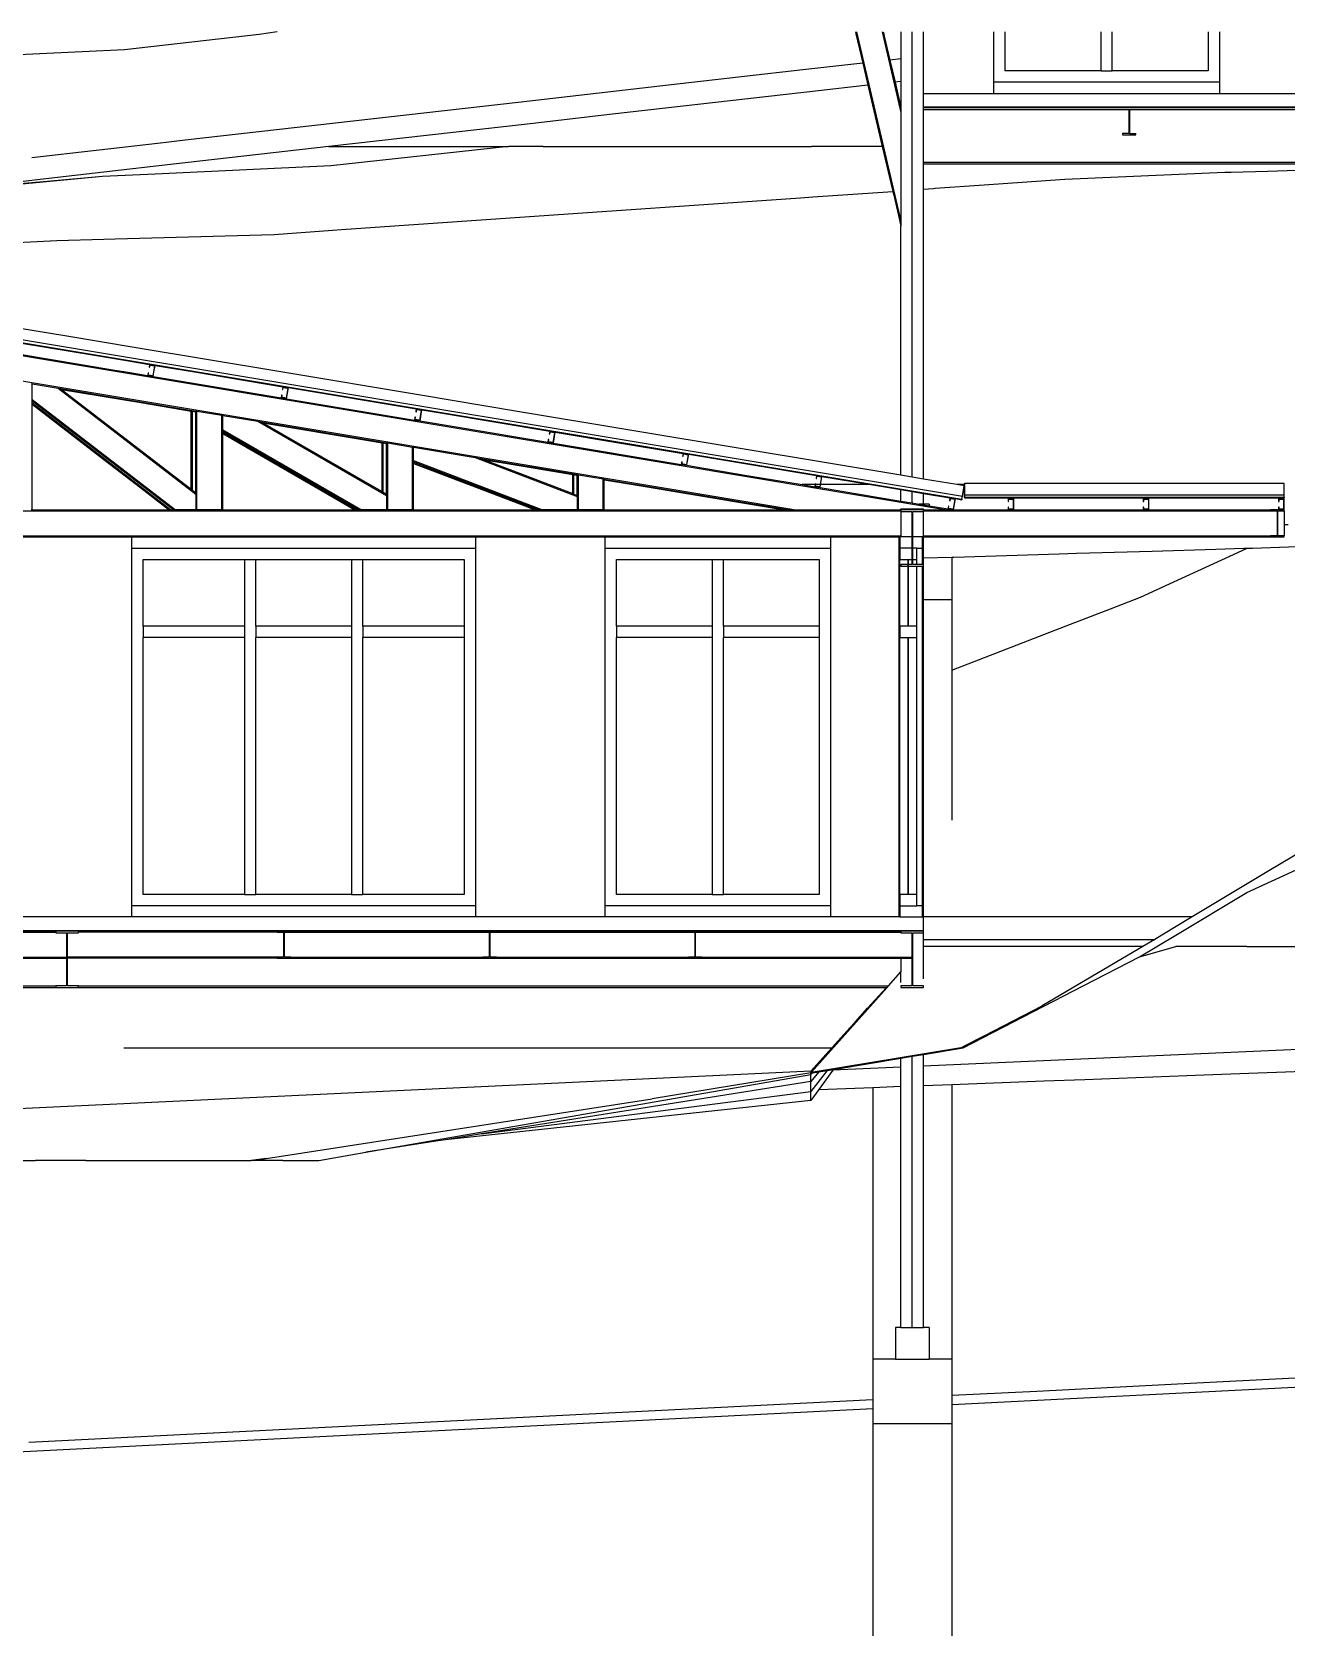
# Model space of a CAD drawing. Extents: x -31.2 to 31.2, y -10.6 to 11.8.
# Drawn here: x -2.03 to 9.1, y -2.4 to 11.76 of the extents above; entities that cross this region are included whole.
import ezdxf

# ---------------------------------------------------------------- set-up
doc = ezdxf.new("R2010")
doc.units = 0
doc.layers.get('0').update_dxf_attribs({"linetype": 'CONTINUOUS'})
doc.layers.add('SECTIONCUTEDGES', color=7, linetype='CONTINUOUS')

msp = doc.modelspace()

# ---------------------------------------------------------------- linework, layer by layer
for p, q in [((0.146, 11.757), (-0.012, 11.735)), ((5.278, 11.757), (5.282, 11.739)), ((5.288, 11.757), (5.682, 10.076)), ((5.514, 11.757), (5.682, 11.042)), ((5.524, 11.757), (5.529, 11.739)), ((5.682, 11.757), (5.682, 11.739)), ((5.782, 7.805), (5.782, 11.757)), ((5.882, 11.211), (5.882, 11.757)), ((6.507, 11.311), (6.507, 11.757)), ((6.607, 11.411), (6.607, 11.757)), ((7.457, 11.411), (7.457, 11.757)), ((7.557, 11.411), (7.557, 11.757)), ((8.407, 11.757), (8.407, 11.411)), ((8.507, 11.757), (8.507, 11.311)), ((-0.012, 11.735), (-1.207, 11.599)), ((5.282, 11.739), (5.343, 11.48)), ((5.529, 11.739), (5.533, 11.718)), ((5.533, 11.718), (5.583, 11.507)), ((5.682, 11.739), (5.682, 11.672)), ((5.682, 11.672), (5.682, 11.519)), ((-1.207, 11.599), (-2.512, 11.535)), ((5.343, 11.48), (4.839, 11.423)), ((5.343, 11.48), (5.389, 11.284)), ((5.682, 11.519), (5.583, 11.507)), ((5.583, 11.507), (5.629, 11.311)), ((5.682, 11.519), (5.682, 11.317)), ((4.839, 11.423), (3.695, 11.292)), ((7.457, 11.411), (6.607, 11.411)), ((7.457, 11.411), (7.557, 11.411)), ((8.407, 11.411), (7.557, 11.411)), ((3.695, 11.292), (2.286, 11.132)), ((4.949, 11.234), (3.122, 11.026)), ((5.36, 11.281), (4.949, 11.234)), ((5.389, 11.284), (5.36, 11.281)), ((5.389, 11.284), (5.516, 10.739)), ((5.682, 11.317), (5.629, 11.311)), ((5.629, 11.311), (5.682, 11.085)), ((5.682, 11.317), (5.682, 11.085)), ((5.682, 11.211), (5.682, 11.091)), ((5.682, 11.211), (5.682, 11.091)), ((5.882, 11.211), (6.507, 11.211)), ((5.882, 11.091), (5.882, 11.211)), ((8.507, 11.311), (6.507, 11.311)), ((6.507, 11.211), (6.507, 11.311)), ((6.507, 11.211), (8.507, 11.211)), ((8.507, 11.311), (8.507, 11.211)), ((8.507, 11.211), (9.657, 11.211)), ((2.286, 11.132), (-0.669, 10.795)), ((5.682, 11.091), (5.682, 11.085)), ((5.682, 11.091), (5.682, 11.085)), ((5.682, 11.085), (5.682, 11.042)), ((5.882, 11.091), (18.562, 11.091)), ((5.882, 11.085), (5.882, 11.091)), ((5.882, 11.069), (5.882, 11.085)), ((5.882, 11.085), (18.566, 11.085)), ((5.882, 10.601), (5.882, 11.069)), ((5.882, 11.069), (7.704, 11.069)), ((7.704, 11.069), (7.704, 10.855)), ((7.704, 11.069), (7.71, 11.069)), ((7.71, 11.069), (7.71, 10.855)), ((7.71, 11.069), (9.529, 11.069)), ((2.392, 10.942), (0.606, 10.739)), ((3.122, 11.026), (2.392, 10.942)), ((5.682, 11.042), (5.682, 10.076)), ((-0.89, 10.77), (-2.032, 10.64)), ((-0.84, 10.775), (-0.89, 10.77)), ((-0.79, 10.781), (-0.84, 10.775)), ((-0.669, 10.795), (-0.79, 10.781)), ((7.647, 10.855), (7.647, 10.845)), ((7.704, 10.855), (7.647, 10.855)), ((7.647, 10.845), (7.767, 10.845)), ((7.71, 10.855), (7.767, 10.855)), ((7.767, 10.845), (7.767, 10.855)), ((0.606, 10.739), (-0.903, 10.567)), ((0.606, 10.739), (2.199, 10.739)), ((2.199, 10.739), (0.623, 10.568)), ((2.506, 10.739), (2.199, 10.739)), ((2.506, 10.739), (4.889, 10.739)), ((5.236, 10.739), (4.889, 10.739)), ((5.516, 10.739), (5.236, 10.739)), ((5.516, 10.739), (5.609, 10.342)), ((-10.999, 10.48), (6.223, 7.61)), ((-0.903, 10.567), (-1.879, 10.456)), ((-0.936, 10.495), (-1.405, 10.473)), ((0.623, 10.568), (-0.936, 10.495)), ((5.882, 10.585), (5.882, 10.601)), ((5.882, 10.601), (18.965, 10.601)), ((5.882, 10.585), (5.966, 10.585)), ((5.882, 10.361), (5.882, 10.585)), ((5.966, 10.585), (5.972, 10.585)), ((5.972, 10.585), (6.417, 10.585)), ((6.417, 10.585), (8.58, 10.585)), ((7.136, 10.449), (8.555, 10.511)), ((8.555, 10.511), (8.566, 10.511)), ((8.566, 10.511), (8.612, 10.512)), ((8.58, 10.585), (8.61, 10.585)), ((8.61, 10.585), (8.839, 10.585)), ((8.612, 10.512), (8.934, 10.522)), ((8.839, 10.585), (10.054, 10.585)), ((8.934, 10.522), (9.198, 10.531)), ((-11.018, 10.366), (6.089, 7.515)), ((-1.405, 10.473), (-3.319, 10.292)), ((-1.879, 10.456), (-2.798, 10.351)), ((-1.861, 10.433), (-2.798, 10.351)), ((-1.405, 10.473), (-1.861, 10.433)), ((4.943, 10.296), (5.609, 10.342)), ((5.609, 10.342), (5.617, 10.308)), ((5.882, 10.361), (5.971, 10.368)), ((5.882, 10.333), (5.882, 10.361)), ((5.971, 10.368), (5.986, 10.369)), ((5.986, 10.369), (6.421, 10.399)), ((6.421, 10.399), (7.136, 10.449)), ((2.214, 10.106), (4.79, 10.285)), ((4.79, 10.285), (4.899, 10.293)), ((4.899, 10.293), (4.943, 10.296)), ((5.617, 10.308), (5.66, 10.127)), ((5.882, 10.156), (5.882, 10.333)), ((-11.054, 10.149), (4.748, 7.515)), ((0.717, 10.002), (2.214, 10.106)), ((5.66, 10.127), (5.682, 10.033)), ((5.682, 10.076), (5.682, 10.033)), ((5.882, 9.889), (5.882, 10.156)), ((-1.809, 9.906), (-1.393, 9.918)), ((-1.393, 9.918), (-1.29, 9.921)), ((-1.29, 9.921), (0.119, 9.96)), ((0.119, 9.96), (0.636, 9.996)), ((0.636, 9.996), (0.717, 10.002)), ((5.682, 9.85), (5.682, 10.033)), ((-5.041, 9.739), (-1.809, 9.906)), ((5.682, 9.739), (5.682, 9.85)), ((5.882, 9.739), (5.882, 9.889)), ((5.682, 9.36), (5.682, 9.739)), ((5.882, 9.229), (5.882, 9.739)), ((5.682, 8.739), (5.682, 9.36)), ((5.882, 8.739), (5.882, 9.229)), ((-2.121, 8.995), (-1.492, 8.89)), ((-2.137, 8.896), (-1.311, 8.758)), ((-1.492, 8.89), (-1.208, 8.842)), ((-1.208, 8.842), (-0.986, 8.805)), ((-0.937, 8.797), (-0.587, 8.739)), ((-1.311, 8.758), (-1.274, 8.752)), ((-1.274, 8.752), (-1.195, 8.739)), ((-1.195, 8.739), (-1.003, 8.707)), ((-0.953, 8.699), (0.181, 8.51)), ((-0.587, 8.739), (0.197, 8.608)), ((5.682, 8.118), (5.682, 8.739)), ((5.882, 8.036), (5.882, 8.739)), ((-2.038, 8.636), (-2.028, 8.634)), ((-2.028, 8.495), (-2.028, 8.634)), ((-2.028, 8.634), (-1.798, 8.596)), ((-1.798, 8.596), (-0.576, 7.654)), ((-1.798, 8.596), (-1.777, 8.593)), ((-1.777, 8.593), (-0.576, 8.392)), ((-1.777, 8.593), (-1.766, 8.584)), ((-1.766, 8.584), (-1.064, 8.467)), ((-1.766, 8.584), (-0.76, 7.808)), ((0.23, 8.501), (1.365, 8.312)), ((0.247, 8.6), (1.381, 8.411)), ((-2.028, 8.483), (-2.028, 8.495)), ((-2.028, 8.495), (-0.756, 7.515)), ((-2.028, 8.483), (-0.772, 7.515)), ((-2.028, 8.464), (-2.028, 8.483)), ((-2.028, 8.464), (-0.796, 7.515)), ((-2.028, 8.452), (-2.028, 8.464)), ((-2.028, 8.116), (-2.028, 8.452)), ((-2.028, 8.452), (-1.392, 7.962)), ((-1.064, 8.467), (-0.616, 8.392)), ((-0.616, 8.392), (-0.606, 8.391)), ((-0.616, 7.914), (-0.616, 8.392)), ((-0.606, 7.69), (-0.606, 8.391)), ((-0.606, 8.391), (-0.576, 8.386)), ((-0.576, 8.392), (-0.566, 8.391)), ((-0.576, 8.386), (-0.576, 8.392)), ((-0.576, 7.666), (-0.576, 8.386)), ((-0.566, 7.515), (-0.566, 8.391)), ((-0.566, 8.391), (-0.345, 8.354)), ((1.43, 8.403), (1.613, 8.372)), ((1.613, 8.372), (2.565, 8.214)), ((-0.345, 7.515), (-0.345, 8.354)), ((-0.345, 8.354), (-0.336, 8.352)), ((-0.336, 8.225), (-0.336, 8.352)), ((-0.336, 8.352), (-0.025, 8.301)), ((-0.336, 8.225), (0.896, 7.515)), ((-0.336, 8.214), (-0.336, 8.225)), ((-0.336, 8.214), (0.877, 7.515)), ((-0.336, 8.202), (-0.336, 8.214)), ((-0.025, 8.301), (1.117, 7.642)), ((-0.025, 8.301), (0.002, 8.296)), ((0.002, 8.296), (1.117, 8.11)), ((0.002, 8.296), (0.019, 8.287)), ((0.019, 8.287), (0.938, 8.133)), ((0.019, 8.287), (0.969, 7.739)), ((1.414, 8.304), (1.769, 8.245)), ((1.769, 8.245), (2.548, 8.115)), ((-2.028, 7.739), (-2.028, 8.116)), ((-0.336, 8.202), (0.856, 7.515)), ((-0.336, 8.191), (-0.336, 8.202)), ((-0.336, 8.191), (0.448, 7.739)), ((-0.336, 7.739), (-0.336, 8.191)), ((0.938, 8.133), (1.077, 8.11)), ((1.087, 8.109), (1.077, 8.11)), ((1.077, 8.096), (1.077, 8.11)), ((1.077, 7.739), (1.077, 8.096)), ((1.087, 7.671), (1.087, 8.109)), ((1.087, 8.109), (1.117, 8.104)), ((1.117, 8.11), (1.127, 8.109)), ((1.117, 8.104), (1.117, 8.11)), ((1.117, 7.653), (1.117, 8.104)), ((1.127, 7.515), (1.127, 8.109)), ((1.127, 8.109), (1.347, 8.072)), ((1.347, 7.515), (1.347, 8.072)), ((1.347, 8.072), (1.357, 8.07)), ((2.598, 8.107), (3.732, 7.918)), ((2.614, 8.205), (3.143, 8.117)), ((3.143, 8.117), (3.748, 8.016)), ((5.682, 7.822), (5.682, 8.118)), ((-1.392, 7.962), (-1.103, 7.739)), ((1.357, 7.952), (1.357, 8.07)), ((1.357, 8.07), (1.904, 7.979)), ((1.357, 7.942), (1.357, 7.952)), ((1.357, 7.952), (2.501, 7.515)), ((1.357, 7.942), (2.473, 7.515)), ((1.357, 7.937), (1.357, 7.942)), ((1.357, 7.937), (2.461, 7.515)), ((1.357, 7.927), (1.357, 7.937)), ((1.904, 7.979), (1.953, 7.971)), ((1.904, 7.979), (2.809, 7.633)), ((1.953, 7.971), (2.809, 7.828)), ((1.953, 7.971), (1.983, 7.959)), ((1.983, 7.959), (2.151, 7.931)), ((1.983, 7.959), (2.234, 7.863)), ((2.151, 7.931), (2.769, 7.828)), ((3.798, 8.008), (4.313, 7.922)), ((5.882, 7.788), (5.882, 8.036)), ((-0.76, 7.808), (-0.67, 7.739)), ((-0.616, 7.773), (-0.616, 7.914)), ((1.357, 7.739), (1.357, 7.927)), ((1.357, 7.927), (1.847, 7.739)), ((2.234, 7.863), (2.559, 7.739)), ((2.769, 7.828), (2.779, 7.827)), ((2.769, 7.739), (2.769, 7.828)), ((2.779, 7.655), (2.779, 7.827)), ((2.779, 7.827), (2.809, 7.822)), ((2.809, 7.828), (2.819, 7.827)), ((2.809, 7.822), (2.809, 7.828)), ((2.809, 7.643), (2.809, 7.822)), ((2.819, 7.515), (2.819, 7.827)), ((2.819, 7.827), (3.04, 7.79)), ((3.04, 7.515), (3.04, 7.79)), ((3.04, 7.79), (3.049, 7.788)), ((3.049, 7.788), (4.689, 7.515)), ((3.049, 7.782), (3.049, 7.788)), ((3.781, 7.91), (3.829, 7.902)), ((3.829, 7.902), (4.332, 7.818)), ((4.313, 7.922), (4.932, 7.819)), ((4.332, 7.818), (4.805, 7.739)), ((4.981, 7.811), (5.413, 7.739)), ((-2.028, 7.515), (-2.028, 7.739)), ((-1.103, 7.739), (-0.812, 7.515)), ((-0.67, 7.739), (-0.616, 7.697)), ((-0.616, 7.739), (-0.616, 7.773)), ((-0.616, 7.697), (-0.616, 7.739)), ((-0.616, 7.697), (-0.606, 7.69)), ((-0.606, 7.69), (-0.576, 7.666)), ((-0.576, 7.666), (-0.576, 7.654)), ((-0.576, 7.654), (-0.576, 7.515)), ((-0.336, 7.687), (-0.336, 7.739)), ((-0.336, 7.515), (-0.336, 7.687)), ((0.448, 7.739), (0.837, 7.515)), ((0.969, 7.739), (1.077, 7.677)), ((1.077, 7.677), (1.077, 7.739)), ((1.077, 7.677), (1.087, 7.671)), ((1.087, 7.671), (1.117, 7.653)), ((1.117, 7.653), (1.117, 7.642)), ((1.357, 7.515), (1.357, 7.739)), ((1.847, 7.739), (2.344, 7.549)), ((2.559, 7.739), (2.769, 7.659)), ((2.769, 7.659), (2.769, 7.739)), ((2.769, 7.659), (2.779, 7.655)), ((2.779, 7.655), (2.809, 7.643)), ((3.049, 7.739), (3.049, 7.782)), ((3.049, 7.782), (3.305, 7.739)), ((3.049, 7.515), (3.049, 7.739)), ((3.305, 7.739), (4.434, 7.551)), ((4.919, 7.739), (4.805, 7.739)), ((4.805, 7.739), (4.916, 7.72)), ((4.964, 7.739), (4.924, 7.739)), ((4.965, 7.712), (5.682, 7.593)), ((5.413, 7.739), (4.969, 7.739)), ((5.413, 7.739), (5.682, 7.694)), ((5.682, 7.593), (5.682, 7.694)), ((5.682, 7.694), (5.782, 7.677)), ((5.782, 7.576), (5.782, 7.677)), ((5.782, 7.677), (5.882, 7.661)), ((5.882, 7.566), (5.882, 7.661)), ((5.882, 7.661), (6.116, 7.622)), ((6.246, 7.739), (6.178, 7.739)), ((6.246, 7.748), (6.246, 7.628)), ((6.246, 7.748), (6.246, 7.628)), ((6.246, 7.628), (6.246, 7.649)), ((9.082, 7.628), (9.082, 7.649)), ((-9.118, 7.505), (5.682, 7.505)), ((-2.028, 7.515), (-2.038, 7.515)), ((-2.028, 7.515), (-0.812, 7.515)), ((-0.796, 7.515), (-0.812, 7.515)), ((-0.772, 7.515), (-0.796, 7.515)), ((-0.756, 7.515), (-0.772, 7.515)), ((-0.576, 7.515), (-0.756, 7.515)), ((-0.566, 7.515), (-0.576, 7.515)), ((-0.345, 7.515), (-0.566, 7.515)), ((-0.336, 7.515), (-0.345, 7.515)), ((-0.336, 7.515), (0.117, 7.515)), ((0.117, 7.515), (0.837, 7.515)), ((0.856, 7.515), (0.837, 7.515)), ((0.877, 7.515), (0.856, 7.515)), ((0.896, 7.515), (0.877, 7.515)), ((1.117, 7.515), (0.896, 7.515)), ((1.117, 7.642), (1.117, 7.515)), ((1.127, 7.515), (1.117, 7.515)), ((1.347, 7.515), (1.127, 7.515)), ((1.357, 7.515), (1.347, 7.515)), ((1.357, 7.515), (2.337, 7.515)), ((2.337, 7.515), (2.433, 7.515)), ((2.344, 7.549), (2.433, 7.515)), ((2.461, 7.515), (2.433, 7.515)), ((2.473, 7.515), (2.461, 7.515)), ((2.501, 7.515), (2.473, 7.515)), ((2.809, 7.515), (2.501, 7.515)), ((2.809, 7.643), (2.809, 7.633)), ((2.809, 7.633), (2.809, 7.515)), ((2.819, 7.515), (2.809, 7.515)), ((3.04, 7.515), (2.819, 7.515)), ((3.049, 7.515), (3.04, 7.515)), ((3.049, 7.515), (4.451, 7.515)), ((4.434, 7.551), (4.649, 7.515)), ((4.451, 7.515), (4.649, 7.515)), ((4.649, 7.515), (4.689, 7.515)), ((4.689, 7.515), (4.748, 7.515)), ((4.748, 7.515), (5.682, 7.515)), ((5.682, 7.593), (5.782, 7.576)), ((5.682, 7.525), (5.882, 7.525)), ((5.682, 7.515), (5.682, 7.525)), ((5.782, 7.576), (5.842, 7.566)), ((5.882, 7.566), (5.842, 7.566)), ((5.842, 7.566), (5.932, 7.551)), ((5.932, 7.566), (5.882, 7.566)), ((5.882, 7.515), (5.882, 7.525)), ((5.882, 7.515), (6.089, 7.515)), ((5.882, 7.505), (8.962, 7.505)), ((5.932, 7.566), (5.932, 7.551)), ((5.932, 7.551), (6.099, 7.523)), ((6.089, 7.515), (6.149, 7.515)), ((6.149, 7.515), (6.632, 7.515)), ((6.165, 7.614), (6.222, 7.604)), ((6.223, 7.61), (6.222, 7.604)), ((6.223, 7.61), (6.227, 7.636)), ((6.246, 7.628), (9.082, 7.628)), ((6.246, 7.628), (6.246, 7.622)), ((6.246, 7.622), (8.144, 7.622)), ((6.682, 7.515), (7.741, 7.515)), ((7.741, 7.515), (7.832, 7.515)), ((7.882, 7.515), (8.042, 7.515)), ((8.042, 7.515), (8.329, 7.515)), ((8.144, 7.622), (8.301, 7.622)), ((8.301, 7.622), (8.628, 7.622)), ((8.329, 7.515), (8.538, 7.515)), ((8.538, 7.515), (8.935, 7.515)), ((8.628, 7.622), (8.866, 7.622)), ((8.866, 7.622), (9.074, 7.622)), ((8.935, 7.515), (8.962, 7.515)), ((9.074, 7.622), (9.082, 7.622)), ((9.082, 7.628), (9.082, 7.622)), ((9.082, 7.628), (9.082, 7.628)), ((9.082, 7.505), (9.082, 7.382)), ((5.682, 7.499), (5.682, 7.285)), ((5.882, 7.285), (5.882, 7.499)), ((9.117, 7.383), (9.082, 7.382)), ((9.082, 7.382), (9.082, 7.285)), ((-9.118, 7.285), (5.682, 7.285)), ((-9.108, 7.275), (5.672, 7.275)), ((-1.143, 7.271), (-2.293, 7.271)), ((-1.143, 7.175), (-1.143, 7.271)), ((3.057, 7.271), (1.907, 7.271)), ((1.907, 7.271), (1.907, 7.175)), ((3.057, 7.175), (3.057, 7.271)), ((5.662, 7.271), (5.057, 7.271)), ((5.057, 7.271), (5.057, 7.175)), ((5.662, 7.271), (5.662, 3.901)), ((5.662, 7.271), (5.672, 7.271)), ((5.682, 7.275), (5.682, 7.285)), ((5.872, 7.271), (5.882, 7.271)), ((5.882, 7.275), (5.882, 7.285)), ((5.882, 7.285), (8.962, 7.285)), ((5.882, 7.275), (7.906, 7.275)), ((5.882, 7.271), (5.882, 7.275)), ((5.882, 7.085), (5.882, 7.271)), ((7.906, 7.275), (8.962, 7.275)), ((-1.143, 4.001), (-1.143, 7.175)), ((-1.143, 7.175), (1.907, 7.175)), ((1.907, 7.175), (1.907, 4.001)), ((3.057, 7.175), (5.057, 7.175)), ((3.057, 4.001), (3.057, 7.175)), ((5.057, 7.175), (5.057, 4.001)), ((5.872, 7.031), (5.872, 7.175)), ((6.132, 7.092), (5.882, 7.085)), ((5.882, 7.031), (5.882, 7.085)), ((6.15, 7.093), (6.132, 7.092)), ((6.132, 7.092), (6.132, 7.088)), ((6.132, 7.088), (6.132, 6.739)), ((7.085, 7.121), (6.15, 7.093)), ((7.239, 7.126), (7.085, 7.121)), ((7.354, 7.129), (7.239, 7.126)), ((7.91, 7.146), (7.354, 7.129)), ((8.477, 7.163), (7.91, 7.146)), ((8.103, 6.875), (8.599, 7.103)), ((8.725, 7.171), (8.477, 7.163)), ((8.599, 7.103), (8.749, 7.171)), ((8.749, 7.171), (8.725, 7.171)), ((8.8, 7.173), (8.749, 7.171)), ((9.04, 7.18), (8.8, 7.173)), ((9.201, 7.185), (9.04, 7.18)), ((-1.043, 6.481), (-1.043, 7.075)), ((-1.043, 7.075), (-0.143, 7.075)), ((-0.143, 7.075), (-0.043, 7.075)), ((-0.143, 7.075), (-0.143, 6.481)), ((-0.043, 7.075), (0.807, 7.075)), ((-0.043, 6.481), (-0.043, 7.075)), ((0.807, 7.075), (0.807, 6.481)), ((0.807, 7.075), (0.907, 7.075)), ((0.907, 6.481), (0.907, 7.075)), ((0.907, 7.075), (1.807, 7.075)), ((1.807, 7.075), (1.807, 6.481)), ((3.157, 6.481), (3.157, 7.075)), ((3.157, 7.075), (4.007, 7.075)), ((4.007, 7.075), (4.107, 7.075)), ((4.007, 7.075), (4.007, 6.481)), ((4.107, 6.481), (4.107, 7.075)), ((4.107, 7.075), (4.957, 7.075)), ((4.957, 7.075), (4.957, 6.481)), ((5.672, 6.481), (5.672, 7.075)), ((5.822, 7.031), (5.822, 7.075)), ((5.822, 6.481), (5.822, 7.015)), ((5.872, 4.001), (5.872, 7.015)), ((5.882, 6.715), (5.882, 7.015)), ((7.806, 6.739), (8.103, 6.875)), ((6.132, 6.715), (5.882, 6.715)), ((5.882, 4.677), (5.882, 6.715)), ((6.132, 6.739), (6.132, 6.727)), ((6.132, 6.727), (6.132, 6.715)), ((6.132, 6.715), (6.132, 6.263)), ((7.542, 6.637), (7.806, 6.739)), ((7.149, 6.485), (7.542, 6.637)), ((-0.143, 6.481), (-1.043, 6.481)), ((-1.043, 6.481), (-1.043, 6.381)), ((-0.143, 6.381), (-1.043, 6.381)), ((-1.043, 4.101), (-1.043, 6.381)), ((-0.143, 6.481), (-0.143, 6.381)), ((-0.143, 6.381), (-0.143, 4.101)), ((0.807, 6.481), (-0.043, 6.481)), ((-0.043, 6.481), (-0.043, 6.381)), ((0.807, 6.381), (-0.043, 6.381)), ((-0.043, 4.101), (-0.043, 6.381)), ((0.807, 6.481), (0.807, 6.381)), ((0.807, 6.381), (0.807, 4.101)), ((1.807, 6.481), (0.907, 6.481)), ((0.907, 6.481), (0.907, 6.381)), ((1.807, 6.381), (0.907, 6.381)), ((0.907, 4.101), (0.907, 6.381)), ((1.807, 6.481), (1.807, 6.381)), ((1.807, 6.381), (1.807, 4.101)), ((4.007, 6.481), (3.157, 6.481)), ((3.157, 6.481), (3.157, 6.381)), ((4.007, 6.381), (3.157, 6.381)), ((3.157, 4.101), (3.157, 6.381)), ((4.007, 6.481), (4.007, 6.381)), ((4.007, 6.381), (4.007, 4.101)), ((4.957, 6.481), (4.107, 6.481)), ((4.107, 6.481), (4.107, 6.381)), ((4.957, 6.381), (4.107, 6.381)), ((4.107, 4.101), (4.107, 6.381)), ((4.957, 6.481), (4.957, 6.381)), ((4.957, 6.381), (4.957, 4.101)), ((5.672, 4.101), (5.672, 6.381)), ((5.822, 4.101), (5.822, 6.381)), ((6.132, 6.093), (7.149, 6.485)), ((6.132, 6.263), (6.132, 6.232)), ((6.132, 6.232), (6.132, 6.093)), ((6.132, 6.093), (6.132, 6.045)), ((6.132, 6.045), (6.132, 5.953)), ((6.132, 5.953), (6.132, 5.898)), ((6.132, 5.898), (6.132, 5.668)), ((6.132, 5.668), (6.132, 5.356)), ((6.132, 5.356), (6.132, 5.164)), ((6.132, 5.164), (6.132, 4.909)), ((6.132, 4.909), (6.132, 4.872)), ((6.132, 4.872), (6.132, 4.783)), ((5.882, 4.676), (5.882, 4.677)), ((5.882, 4.613), (5.882, 4.676)), ((6.132, 4.783), (6.132, 4.76)), ((8.751, 4.117), (10.093, 4.739)), ((5.882, 4.592), (5.882, 4.613)), ((5.882, 4.328), (5.882, 4.592)), ((5.882, 4.278), (5.882, 4.328)), ((5.882, 3.901), (5.882, 4.278)), ((8.122, 3.739), (8.751, 4.117)), ((1.907, 4.001), (-1.143, 4.001)), ((-1.143, 3.901), (-1.143, 4.001)), ((-0.143, 4.101), (-1.043, 4.101)), ((-0.143, 4.101), (-0.043, 4.101)), ((0.807, 4.101), (-0.043, 4.101)), ((0.807, 4.101), (0.907, 4.101)), ((1.807, 4.101), (0.907, 4.101)), ((1.907, 4.001), (1.907, 3.901)), ((5.057, 4.001), (3.057, 4.001)), ((3.057, 3.901), (3.057, 4.001)), ((4.007, 4.101), (3.157, 4.101)), ((4.007, 4.101), (4.107, 4.101)), ((4.957, 4.101), (4.107, 4.101)), ((5.057, 4.001), (5.057, 3.901)), ((8.267, 3.901), (5.882, 3.901)), ((-3.583, 3.775), (-1.818, 3.775)), ((-3.583, 3.765), (-1.818, 3.765)), ((0.147, 3.775), (-1.618, 3.775)), ((0.147, 3.765), (-1.618, 3.765)), ((0.267, 3.775), (1.972, 3.775)), ((0.267, 3.765), (1.972, 3.765)), ((2.092, 3.775), (3.797, 3.775)), ((2.092, 3.765), (3.797, 3.765)), ((3.917, 3.775), (5.682, 3.775)), ((3.917, 3.765), (5.682, 3.765)), ((5.682, 3.775), (5.682, 3.781)), ((5.782, 3.775), (5.782, 3.781)), ((5.882, 3.775), (5.882, 3.781)), ((5.882, 3.701), (5.882, 3.759)), ((5.882, 3.639), (5.882, 3.701)), ((5.882, 3.701), (7.934, 3.701)), ((7.798, 3.548), (8.122, 3.739)), ((-3.583, 3.545), (-1.723, 3.545)), ((0.147, 3.545), (-1.713, 3.545)), ((0.267, 3.545), (1.972, 3.545)), ((2.092, 3.545), (3.797, 3.545)), ((3.917, 3.545), (5.777, 3.545)), ((6.234, 3.639), (5.882, 3.639)), ((5.882, 3.351), (5.882, 3.639)), ((7.798, 3.639), (6.234, 3.639)), ((7.303, 3.292), (7.798, 3.548)), ((7.828, 3.639), (7.798, 3.639)), ((7.798, 3.548), (8.122, 3.639)), ((8.751, 3.639), (8.122, 3.639)), ((8.751, 3.639), (9.567, 3.639)), ((-3.583, 3.535), (-1.723, 3.535)), ((0.147, 3.535), (-1.713, 3.535)), ((0.267, 3.535), (1.972, 3.535)), ((2.092, 3.535), (3.797, 3.535)), ((3.917, 3.535), (5.682, 3.535)), ((5.572, 3.291), (5.682, 3.414)), ((5.682, 3.535), (5.682, 3.414)), ((5.682, 3.535), (5.777, 3.535)), ((5.682, 3.318), (5.682, 3.414)), ((-9.118, 3.291), (-1.818, 3.291)), ((-2.766, 3.275), (-1.949, 3.275)), ((-1.949, 3.275), (-1.818, 3.275)), ((-1.618, 3.291), (5.572, 3.291)), ((-1.618, 3.275), (-0.951, 3.275)), ((-0.951, 3.275), (-0.067, 3.275)), ((-0.067, 3.275), (3.353, 3.275)), ((3.353, 3.275), (4.087, 3.275)), ((4.087, 3.275), (4.509, 3.275)), ((4.509, 3.275), (5.553, 3.275)), ((4.885, 2.519), (5.558, 3.275)), ((5.386, 3.091), (5.553, 3.275)), ((5.553, 3.275), (5.553, 3.275)), ((5.553, 3.275), (5.558, 3.275)), ((5.558, 3.275), (5.572, 3.291)), ((6.234, 2.739), (7.303, 3.292)), ((5.274, 2.967), (5.386, 3.091)), ((5.068, 2.739), (5.228, 2.916)), ((5.228, 2.916), (5.274, 2.967)), ((-1.214, 2.739), (5.068, 2.739)), ((4.882, 2.533), (5.068, 2.739)), ((9.567, 2.739), (5.882, 2.576)), ((5.882, 2.681), (6.234, 2.739)), ((5.682, 2.567), (5.077, 2.54)), ((5.083, 2.548), (5.682, 2.647)), ((5.682, 2.647), (5.782, 2.664)), ((5.682, 2.567), (5.682, 2.647)), ((5.682, 2.398), (5.682, 2.567)), ((5.782, 2.664), (5.882, 2.681)), ((5.782, 0.256), (5.782, 2.664)), ((5.882, 2.576), (5.882, 2.681)), ((5.882, 2.405), (5.882, 2.576)), ((4.882, 2.533), (-9.118, 1.868)), ((0.933, 1.812), (4.882, 2.501)), ((4.882, 2.441), (1.961, 1.975)), ((5.027, 2.539), (4.882, 2.352)), ((4.882, 2.533), (4.882, 2.531)), ((4.882, 2.531), (4.882, 2.518)), ((4.954, 2.527), (4.882, 2.441)), ((4.896, 2.517), (4.882, 2.501)), ((4.882, 2.513), (4.882, 2.515)), ((4.882, 2.515), (4.883, 2.515)), ((4.882, 2.501), (4.882, 2.513)), ((4.882, 2.441), (4.882, 2.501)), ((4.882, 2.352), (4.882, 2.441)), ((4.883, 2.515), (4.896, 2.517)), ((4.896, 2.517), (4.954, 2.527)), ((5.077, 2.54), (4.953, 2.37)), ((4.954, 2.527), (5.027, 2.539)), ((5.027, 2.539), (5.083, 2.548)), ((5.083, 2.548), (5.077, 2.54)), ((5.882, 2.405), (6.132, 2.415)), ((6.132, 2.415), (6.951, 2.446)), ((6.132, 2.415), (6.132, -0.025)), ((6.951, 2.446), (7.314, 2.459)), ((7.314, 2.459), (8.369, 2.499)), ((8.369, 2.499), (8.849, 2.517)), ((8.849, 2.517), (9.013, 2.523)), ((9.013, 2.523), (9.426, 2.539)), ((4.882, 2.273), (1.64, 1.924)), ((1.961, 1.975), (4.882, 2.352)), ((4.953, 2.37), (4.882, 2.273)), ((4.882, 2.273), (4.882, 2.352)), ((4.953, 2.37), (5.432, 2.388)), ((5.432, 2.388), (5.682, 2.398)), ((5.432, 2.388), (5.432, -0.025)), ((5.682, 0.256), (5.682, 2.398)), ((5.882, 0.256), (5.882, 2.405)), ((1.554, 1.911), (0.933, 1.812)), ((1.64, 1.924), (1.554, 1.911)), ((1.961, 1.975), (1.64, 1.924)), ((0.05, 1.756), (-0.084, 1.739)), ((0.196, 1.739), (-0.059, 1.739)), ((0.196, 1.739), (0.516, 1.739)), ((0.516, 1.739), (0.933, 1.812)), ((6.132, -0.427), (20.199, 0.286)), ((5.682, 0.256), (5.632, 0.256)), ((5.632, 0.256), (5.632, -0.025)), ((5.682, 0.256), (5.782, 0.256)), ((5.782, 0.256), (5.882, 0.256)), ((5.932, 0.256), (5.882, 0.256)), ((5.932, 0.256), (5.932, -0.025)), ((5.632, -0.025), (5.432, -0.025)), ((5.432, -0.025), (5.432, -0.384)), ((5.632, -0.025), (5.932, -0.025)), ((6.132, -0.025), (5.932, -0.025)), ((6.132, -0.025), (6.132, -0.348)), ((8.306, -0.238), (6.887, -0.31)), ((8.949, -0.205), (8.306, -0.238)), ((9.503, -0.177), (8.949, -0.205)), ((5.432, -0.384), (-0.13, -0.666)), ((5.432, -0.384), (5.432, -0.463)), ((6.887, -0.31), (6.132, -0.348)), ((6.132, -0.348), (6.132, -0.427)), ((-8.868, -1.187), (5.432, -0.463)), ((5.432, -0.463), (5.432, -0.595)), ((6.132, -0.427), (6.132, -0.595)), ((-0.13, -0.666), (-2.058, -0.763)), ((5.432, -0.595), (6.132, -0.595)), ((5.432, -0.595), (5.432, -10.595)), ((6.132, -0.595), (6.132, -10.595))]:
    msp.add_line(p, q)
at = {"layer": 'SECTIONCUTEDGES'}
for p, q in [((-10.995, 10.507), (6.227, 7.636)), ((-1.721, 9.055), (-3.433, 9.341)), ((-1.124, 8.956), (-1.721, 9.055)), ((0.178, 8.739), (-1.124, 8.956)), ((-0.986, 8.805), (-0.99, 8.781)), ((-0.99, 8.781), (-0.986, 8.78)), ((-0.937, 8.797), (-0.986, 8.805)), ((-0.986, 8.78), (-0.982, 8.8)), ((-0.982, 8.8), (-0.943, 8.793)), ((-0.943, 8.793), (-0.952, 8.739)), ((-0.947, 8.739), (-0.937, 8.797)), ((-0.999, 8.732), (-1.003, 8.707)), ((-1.003, 8.707), (-0.953, 8.699)), ((-0.994, 8.731), (-0.999, 8.732)), ((-0.997, 8.711), (-0.994, 8.731)), ((-0.958, 8.704), (-0.997, 8.711)), ((-0.952, 8.739), (-0.958, 8.704)), ((-0.953, 8.699), (-0.947, 8.739)), ((1.418, 8.532), (0.178, 8.739)), ((0.185, 8.534), (0.181, 8.51)), ((0.181, 8.51), (0.23, 8.501)), ((0.19, 8.533), (0.185, 8.534)), ((0.187, 8.514), (0.19, 8.533)), ((0.226, 8.507), (0.187, 8.514)), ((0.197, 8.608), (0.193, 8.584)), ((0.193, 8.584), (0.198, 8.583)), ((0.247, 8.6), (0.197, 8.608)), ((0.198, 8.583), (0.201, 8.602)), ((0.201, 8.602), (0.241, 8.596)), ((0.241, 8.596), (0.226, 8.507)), ((0.23, 8.501), (0.247, 8.6)), ((2.28, 8.389), (1.418, 8.532)), ((1.381, 8.411), (1.377, 8.386)), ((1.377, 8.386), (1.382, 8.385)), ((1.43, 8.403), (1.381, 8.411)), ((1.382, 8.385), (1.385, 8.405)), ((1.385, 8.405), (1.425, 8.399)), ((1.425, 8.399), (1.41, 8.31)), ((1.414, 8.304), (1.43, 8.403)), ((4.289, 8.054), (2.28, 8.389)), ((1.369, 8.337), (1.365, 8.312)), ((1.365, 8.312), (1.414, 8.304)), ((1.374, 8.336), (1.369, 8.337)), ((1.37, 8.316), (1.374, 8.336)), ((1.41, 8.31), (1.37, 8.316)), ((2.565, 8.214), (2.561, 8.189)), ((2.614, 8.205), (2.565, 8.214)), ((2.552, 8.14), (2.548, 8.115)), ((2.548, 8.115), (2.598, 8.107)), ((2.557, 8.139), (2.552, 8.14)), ((2.554, 8.119), (2.557, 8.139)), ((2.593, 8.113), (2.554, 8.119)), ((2.561, 8.189), (2.566, 8.188)), ((2.566, 8.188), (2.569, 8.208)), ((2.569, 8.208), (2.608, 8.201)), ((2.608, 8.201), (2.593, 8.113)), ((2.598, 8.107), (2.614, 8.205)), ((3.734, 7.931), (3.732, 7.918)), ((3.736, 7.942), (3.734, 7.931)), ((3.741, 7.942), (3.736, 7.942)), ((3.738, 7.922), (3.739, 7.93)), ((3.739, 7.93), (3.741, 7.942)), ((3.748, 8.016), (3.744, 7.992)), ((3.744, 7.992), (3.749, 7.991)), ((3.798, 8.008), (3.748, 8.016)), ((3.749, 7.991), (3.752, 8.011)), ((3.752, 8.011), (3.792, 8.004)), ((3.792, 8.004), (3.778, 7.918)), ((3.782, 7.916), (3.798, 8.008)), ((5.682, 7.822), (4.289, 8.054)), ((3.732, 7.918), (3.781, 7.91)), ((3.777, 7.915), (3.738, 7.922)), ((3.778, 7.918), (3.777, 7.915)), ((3.781, 7.91), (3.782, 7.916)), ((4.932, 7.819), (4.928, 7.794)), ((4.928, 7.794), (4.933, 7.794)), ((4.981, 7.811), (4.932, 7.819)), ((4.933, 7.794), (4.936, 7.813)), ((4.936, 7.813), (4.976, 7.807)), ((4.976, 7.807), (4.964, 7.739)), ((4.969, 7.739), (4.981, 7.811)), ((5.782, 7.805), (5.682, 7.822)), ((5.882, 7.788), (5.782, 7.805)), ((6.178, 7.739), (5.882, 7.788)), ((4.919, 7.739), (4.916, 7.72)), ((4.916, 7.72), (4.965, 7.712)), ((4.92, 7.745), (4.919, 7.739)), ((4.925, 7.744), (4.92, 7.745)), ((4.921, 7.725), (4.924, 7.739)), ((4.961, 7.718), (4.921, 7.725)), ((4.924, 7.739), (4.925, 7.744)), ((4.964, 7.739), (4.961, 7.718)), ((4.965, 7.712), (4.969, 7.739)), ((6.242, 7.728), (6.178, 7.739)), ((6.227, 7.636), (6.242, 7.728)), ((6.585, 7.748), (6.246, 7.748)), ((6.246, 7.748), (6.246, 7.739)), ((6.246, 7.649), (6.246, 7.739)), ((6.246, 7.649), (9.082, 7.649)), ((6.606, 7.748), (6.585, 7.748)), ((6.619, 7.748), (6.606, 7.748)), ((7.65, 7.748), (6.619, 7.748)), ((7.658, 7.748), (7.65, 7.748)), ((7.665, 7.748), (7.658, 7.748)), ((7.669, 7.748), (7.665, 7.748)), ((7.671, 7.748), (7.669, 7.748)), ((8.375, 7.748), (7.671, 7.748)), ((8.377, 7.748), (8.375, 7.748)), ((8.605, 7.748), (8.377, 7.748)), ((8.972, 7.748), (8.605, 7.748)), ((8.975, 7.748), (8.972, 7.748)), ((9.082, 7.748), (8.975, 7.748)), ((9.082, 7.739), (9.082, 7.748)), ((9.082, 7.692), (9.082, 7.739)), ((9.082, 7.649), (9.082, 7.692)), ((5.882, 7.515), (5.682, 7.515)), ((5.682, 7.515), (5.682, 7.505)), ((5.682, 7.505), (5.682, 7.499)), ((5.882, 7.505), (5.882, 7.515)), ((5.882, 7.499), (5.882, 7.505)), ((6.103, 7.548), (6.099, 7.523)), ((6.099, 7.523), (6.149, 7.515)), ((6.108, 7.547), (6.103, 7.548)), ((6.105, 7.527), (6.108, 7.547)), ((6.144, 7.521), (6.105, 7.527)), ((6.116, 7.622), (6.112, 7.597)), ((6.112, 7.597), (6.117, 7.596)), ((6.165, 7.614), (6.116, 7.622)), ((6.117, 7.596), (6.12, 7.616)), ((6.12, 7.616), (6.159, 7.609)), ((6.159, 7.609), (6.144, 7.521)), ((6.149, 7.515), (6.165, 7.614)), ((6.632, 7.615), (6.632, 7.59)), ((6.682, 7.615), (6.632, 7.615)), ((6.632, 7.59), (6.637, 7.59)), ((6.637, 7.54), (6.632, 7.54)), ((6.632, 7.54), (6.632, 7.515)), ((6.632, 7.515), (6.682, 7.515)), ((6.637, 7.61), (6.677, 7.61)), ((6.637, 7.59), (6.637, 7.61)), ((6.637, 7.52), (6.637, 7.54)), ((6.677, 7.52), (6.637, 7.52)), ((6.677, 7.61), (6.677, 7.52)), ((6.682, 7.515), (6.682, 7.615)), ((7.832, 7.615), (7.832, 7.59)), ((7.882, 7.615), (7.832, 7.615)), ((7.832, 7.59), (7.837, 7.59)), ((7.836, 7.54), (7.832, 7.54)), ((7.832, 7.54), (7.832, 7.539)), ((7.832, 7.539), (7.832, 7.515)), ((7.832, 7.515), (7.882, 7.515)), ((7.837, 7.54), (7.836, 7.54)), ((7.837, 7.61), (7.877, 7.61)), ((7.837, 7.59), (7.837, 7.61)), ((7.837, 7.52), (7.837, 7.54)), ((7.877, 7.52), (7.837, 7.52)), ((7.877, 7.61), (7.877, 7.551)), ((7.877, 7.551), (7.877, 7.52)), ((7.882, 7.552), (7.882, 7.615)), ((7.882, 7.515), (7.882, 7.552)), ((9.032, 7.515), (8.962, 7.515)), ((8.962, 7.515), (8.962, 7.505)), ((8.962, 7.505), (9.019, 7.505)), ((9.019, 7.505), (9.019, 7.285)), ((9.025, 7.505), (9.082, 7.505)), ((9.025, 7.285), (9.025, 7.505)), ((9.032, 7.615), (9.032, 7.59)), ((9.065, 7.615), (9.032, 7.615)), ((9.032, 7.59), (9.032, 7.59)), ((9.032, 7.59), (9.037, 7.59)), ((9.037, 7.54), (9.032, 7.54)), ((9.032, 7.54), (9.032, 7.515)), ((9.032, 7.515), (9.082, 7.515)), ((9.037, 7.61), (9.058, 7.61)), ((9.037, 7.593), (9.037, 7.61)), ((9.037, 7.59), (9.037, 7.593)), ((9.037, 7.52), (9.037, 7.54)), ((9.077, 7.52), (9.037, 7.52)), ((9.058, 7.61), (9.077, 7.61)), ((9.082, 7.615), (9.065, 7.615)), ((9.077, 7.61), (9.077, 7.52)), ((9.082, 7.515), (9.082, 7.615)), ((9.082, 7.505), (9.082, 7.515)), ((5.682, 7.499), (5.777, 7.499)), ((5.777, 7.499), (5.777, 7.275)), ((5.787, 7.499), (5.882, 7.499)), ((5.787, 7.275), (5.787, 7.499)), ((5.672, 7.275), (5.672, 7.271)), ((5.682, 7.275), (5.672, 7.275)), ((5.672, 7.271), (5.672, 7.175)), ((5.777, 7.275), (5.682, 7.275)), ((5.777, 7.275), (5.777, 7.175)), ((5.787, 7.275), (5.777, 7.275)), ((5.872, 7.275), (5.787, 7.275)), ((5.787, 7.175), (5.787, 7.275)), ((5.872, 7.271), (5.872, 7.275)), ((5.872, 7.175), (5.872, 7.271)), ((9.019, 7.285), (8.962, 7.285)), ((8.962, 7.285), (8.962, 7.275)), ((8.962, 7.275), (9.082, 7.275)), ((9.082, 7.285), (9.025, 7.285)), ((9.082, 7.275), (9.082, 7.285)), ((5.672, 7.175), (5.672, 7.075)), ((5.777, 7.175), (5.672, 7.175)), ((5.777, 7.175), (5.777, 7.075)), ((5.787, 7.175), (5.777, 7.175)), ((5.822, 7.175), (5.787, 7.175)), ((5.787, 7.075), (5.787, 7.175)), ((5.822, 7.175), (5.872, 7.175)), ((5.822, 7.075), (5.822, 7.175)), ((5.672, 7.075), (5.747, 7.075)), ((5.682, 7.031), (5.682, 7.015)), ((5.747, 7.031), (5.682, 7.031)), ((5.682, 7.015), (5.747, 7.015)), ((5.747, 7.075), (5.777, 7.075)), ((5.747, 7.031), (5.747, 7.075)), ((5.747, 7.075), (5.747, 7.075)), ((5.747, 7.075), (5.747, 7.031)), ((5.777, 7.031), (5.747, 7.031)), ((5.747, 7.031), (5.747, 7.031)), ((5.747, 7.031), (5.747, 7.015)), ((5.747, 7.015), (5.747, 7.031)), ((5.747, 6.481), (5.747, 7.015)), ((5.747, 7.015), (5.747, 6.481)), ((5.747, 7.015), (5.822, 7.015)), ((5.747, 7.015), (5.747, 7.015)), ((5.777, 7.075), (5.777, 7.031)), ((5.777, 7.075), (5.787, 7.075)), ((5.787, 7.075), (5.822, 7.075)), ((5.787, 7.031), (5.787, 7.075)), ((5.822, 7.031), (5.787, 7.031)), ((5.872, 7.031), (5.822, 7.031)), ((5.822, 7.015), (5.872, 7.015)), ((5.882, 7.031), (5.872, 7.031)), ((5.872, 7.015), (5.882, 7.015)), ((5.882, 7.015), (5.882, 7.031)), ((5.672, 6.481), (5.672, 6.381)), ((5.747, 6.481), (5.672, 6.481)), ((5.672, 6.381), (5.747, 6.381)), ((5.822, 6.481), (5.747, 6.481)), ((5.747, 6.381), (5.822, 6.381)), ((5.747, 4.101), (5.747, 6.381)), ((5.747, 6.381), (5.747, 4.101)), ((5.747, 6.381), (5.747, 6.381)), ((5.822, 6.381), (5.822, 6.481)), ((9.353, 4.554), (8.946, 4.309)), ((8.946, 4.309), (8.267, 3.901)), ((5.672, 4.101), (5.672, 4.001)), ((5.747, 4.101), (5.672, 4.101)), ((5.672, 4.001), (5.822, 4.001)), ((5.672, 4.001), (5.672, 3.901)), ((5.822, 4.101), (5.747, 4.101)), ((5.822, 4.001), (5.822, 4.101)), ((5.872, 4.001), (5.822, 4.001)), ((5.872, 3.901), (5.872, 4.001)), ((-1.143, 3.901), (-2.293, 3.901)), ((1.907, 3.901), (-1.143, 3.901)), ((3.057, 3.901), (1.907, 3.901)), ((5.057, 3.901), (3.057, 3.901)), ((5.662, 3.901), (5.057, 3.901)), ((5.672, 3.901), (5.662, 3.901)), ((5.672, 3.901), (5.872, 3.901)), ((5.882, 3.901), (5.872, 3.901)), ((5.882, 3.781), (5.882, 3.901)), ((8.267, 3.901), (7.998, 3.739)), ((-9.118, 3.781), (5.682, 3.781)), ((-1.618, 3.775), (-1.818, 3.775)), ((-1.818, 3.775), (-1.818, 3.765)), ((-1.818, 3.765), (-1.818, 3.759)), ((-1.818, 3.759), (-1.723, 3.759)), ((-1.723, 3.759), (-1.723, 3.545)), ((-1.713, 3.759), (-1.618, 3.759)), ((-1.713, 3.545), (-1.713, 3.759)), ((-1.618, 3.765), (-1.618, 3.775)), ((-1.618, 3.759), (-1.618, 3.765)), ((0.267, 3.775), (0.147, 3.775)), ((0.147, 3.775), (0.147, 3.765)), ((0.147, 3.765), (0.204, 3.765)), ((0.204, 3.765), (0.204, 3.545)), ((0.204, 3.765), (0.21, 3.765)), ((0.21, 3.545), (0.21, 3.765)), ((0.21, 3.765), (0.267, 3.765)), ((0.267, 3.765), (0.267, 3.775)), ((2.092, 3.775), (1.972, 3.775)), ((1.972, 3.775), (1.972, 3.765)), ((1.972, 3.765), (2.029, 3.765)), ((2.029, 3.765), (2.029, 3.545)), ((2.029, 3.765), (2.035, 3.765)), ((2.035, 3.545), (2.035, 3.765)), ((2.035, 3.765), (2.092, 3.765)), ((2.092, 3.765), (2.092, 3.775)), ((3.917, 3.775), (3.797, 3.775)), ((3.797, 3.775), (3.797, 3.765)), ((3.797, 3.765), (3.854, 3.765)), ((3.854, 3.765), (3.854, 3.545)), ((3.854, 3.765), (3.86, 3.765)), ((3.86, 3.545), (3.86, 3.765)), ((3.86, 3.765), (3.917, 3.765)), ((3.917, 3.765), (3.917, 3.775)), ((5.682, 3.781), (5.782, 3.781)), ((5.782, 3.775), (5.682, 3.775)), ((5.682, 3.775), (5.682, 3.765)), ((5.682, 3.765), (5.682, 3.759)), ((5.682, 3.759), (5.777, 3.759)), ((5.777, 3.759), (5.777, 3.545)), ((5.782, 3.781), (5.882, 3.781)), ((5.882, 3.775), (5.782, 3.775)), ((5.787, 3.291), (5.787, 3.759)), ((5.787, 3.759), (5.882, 3.759)), ((5.882, 3.759), (5.882, 3.775)), ((7.934, 3.701), (7.828, 3.639)), ((7.998, 3.739), (7.934, 3.701)), ((-1.723, 3.545), (-1.723, 3.535)), ((-1.713, 3.535), (-1.713, 3.545)), ((0.204, 3.545), (0.147, 3.545)), ((0.147, 3.545), (0.147, 3.535)), ((0.267, 3.545), (0.21, 3.545)), ((0.267, 3.535), (0.267, 3.545)), ((2.029, 3.545), (1.972, 3.545)), ((1.972, 3.545), (1.972, 3.535)), ((2.092, 3.545), (2.035, 3.545)), ((2.092, 3.535), (2.092, 3.545)), ((3.854, 3.545), (3.797, 3.545)), ((3.797, 3.545), (3.797, 3.535)), ((3.917, 3.545), (3.86, 3.545)), ((3.917, 3.535), (3.917, 3.545)), ((5.777, 3.545), (5.777, 3.535)), ((7.798, 3.621), (6.934, 3.112)), ((7.828, 3.639), (7.798, 3.621)), ((-1.723, 3.535), (-1.723, 3.291)), ((-1.713, 3.291), (-1.713, 3.535)), ((0.147, 3.535), (0.267, 3.535)), ((1.972, 3.535), (2.092, 3.535)), ((3.797, 3.535), (3.917, 3.535)), ((5.777, 3.535), (5.777, 3.291)), ((-1.723, 3.291), (-1.818, 3.291)), ((-1.818, 3.291), (-1.818, 3.275)), ((-1.818, 3.275), (-1.618, 3.275)), ((-1.618, 3.291), (-1.713, 3.291)), ((-1.618, 3.275), (-1.618, 3.291)), ((5.777, 3.291), (5.682, 3.291)), ((5.682, 3.291), (5.682, 3.275)), ((5.682, 3.275), (5.882, 3.275)), ((5.882, 3.291), (5.787, 3.291)), ((5.882, 3.275), (5.882, 3.291)), ((6.42, 2.846), (6.934, 3.112)), ((6.234, 2.75), (6.42, 2.846)), ((6.214, 2.739), (4.885, 2.519)), ((6.214, 2.739), (6.231, 2.748)), ((6.231, 2.748), (6.234, 2.75)), ((4.882, 2.518), (3.474, 2.285)), ((4.885, 2.519), (4.882, 2.518)), ((0.05, 1.756), (3.474, 2.285)), ((-4.433, 1.739), (-1.999, 1.739)), ((-1.55, 1.739), (-1.999, 1.739)), ((-1.55, 1.739), (-0.084, 1.739)), ((-0.074, 1.739), (-0.084, 1.739)), ((-0.059, 1.739), (-0.074, 1.739)), ((-0.059, 1.739), (0.05, 1.756))]:
    msp.add_line(p, q, dxfattribs=at)

doc.saveas('drawing.dxf')
